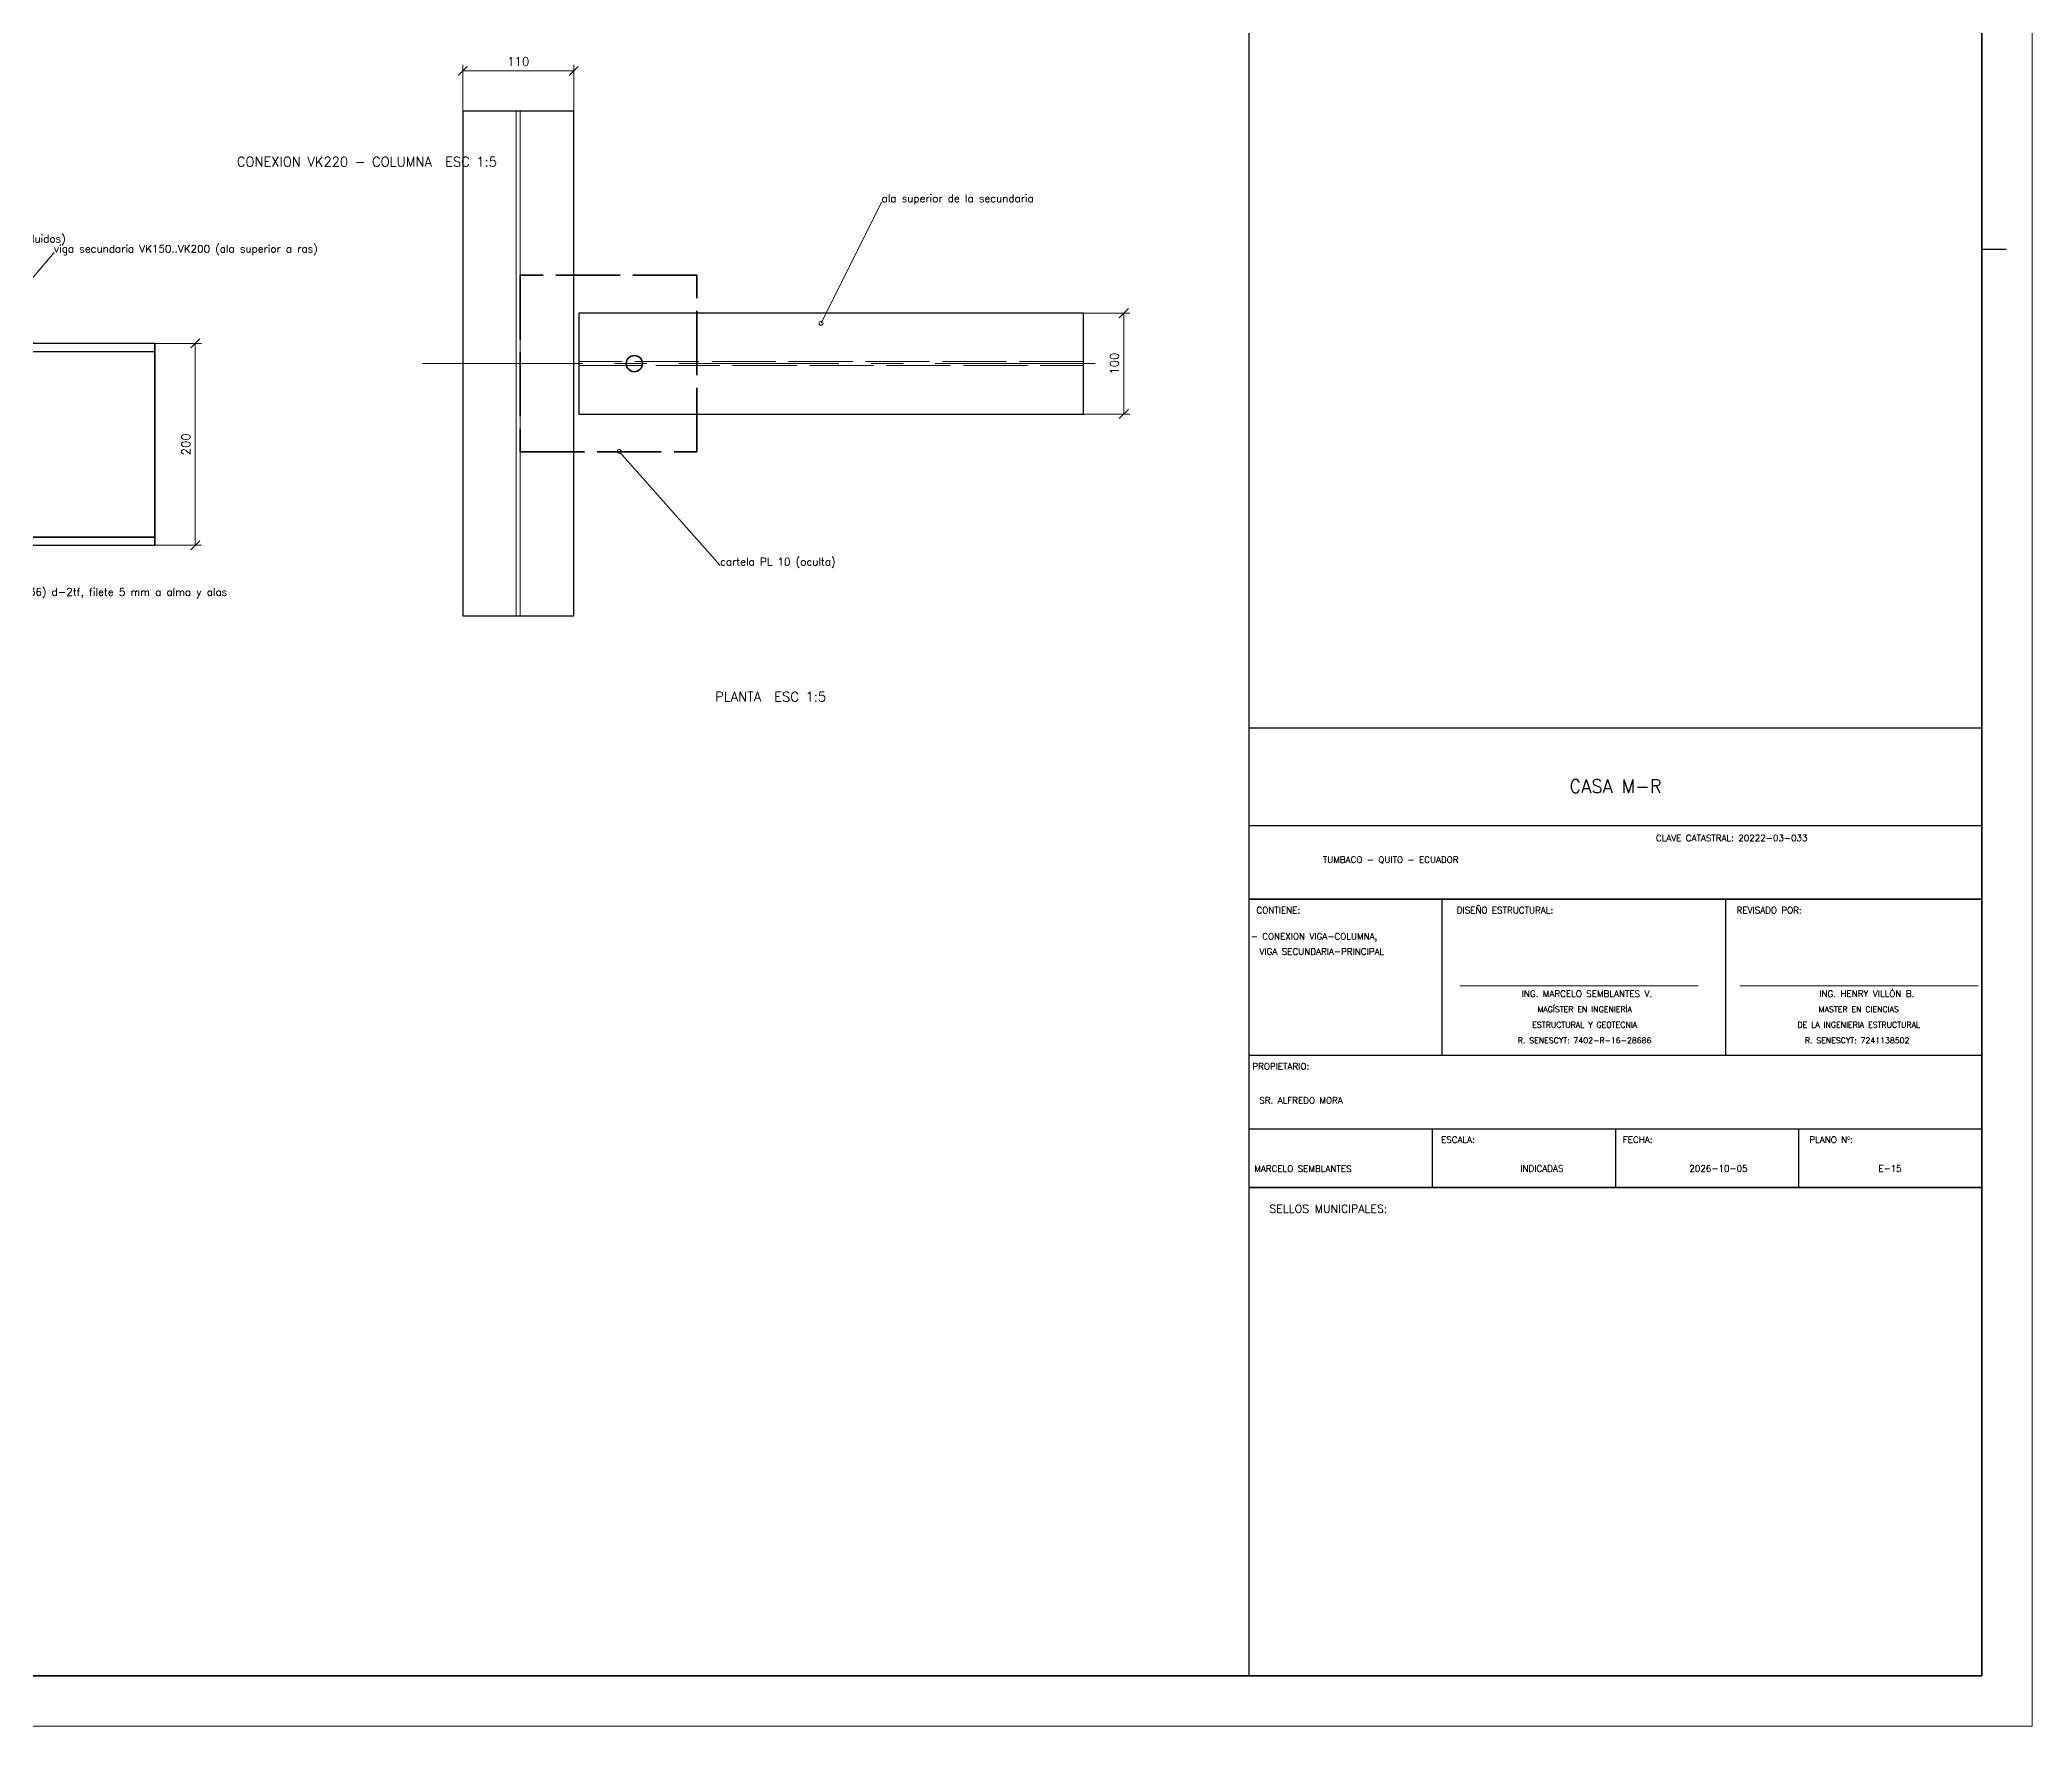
# Model space of a CAD drawing. Header units: metres. Extents: x 0 to 84, y 0 to 59.4.
# Drawn here: x 44.52 to 84, y 0 to 33.42 of the extents above; entities that cross this region are included whole.
import ezdxf
from ezdxf.enums import TextEntityAlignment as Align

# ---------------------------------------------------------------- set-up
doc = ezdxf.new("R2010")
doc.units = ezdxf.units.M
doc.linetypes.add('CENTER', pattern=[5.08, 3.175, -0.635, 0.635, -0.635])
doc.linetypes.add('DASHED', pattern=[1.524, 1.27, -0.254])
for name, color, linetype, lineweight in [('_DATEC', 7, 'Continuous', 13), ('BORDER_LIMITS', 7, 'Continuous', 18), ('DRAWING_BORDER', 7, 'Continuous', 50), ('E_ARMADO', 7, 'Continuous', 35), ('E_ARMADO_FINO', 7, 'Continuous', 18), ('E_CORTE', 7, 'Continuous', 50), ('E_COTAS', 7, 'Continuous', 13), ('E_EJES', 8, 'Continuous', 9), ('E_TEXTO', 7, 'Continuous', 13), ('E_VIGAS_ACERO', 7, 'Continuous', 25), ('FORMATO', 7, 'Continuous', 25)]:
    doc.layers.add(name, color=color, linetype=linetype, lineweight=lineweight)
doc.styles.add('KUBIEC', font='romans.shx')

msp = doc.modelspace()

# ---------------------------------------------------------------- linework, layer by layer
at = {"layer": '_DATEC'}
for p, q in [((72.668, 14.671), (77.383, 14.671)), ((78.214, 14.671), (82.93, 14.671))]:
    msp.add_line(p, q, dxfattribs=at)
at = {"layer": 'BORDER_LIMITS'}
msp.add_lwpolyline([(0, 0), (84, 0), (84, 59.4), (0, 59.4)], close=True, dxfattribs=at)
at = {"layer": 'DRAWING_BORDER'}
msp.add_lwpolyline([(1, 1), (83, 1), (83, 58.4), (1, 58.4)], close=True, dxfattribs=at)
at = {"layer": 'E_ARMADO', "linetype": 'DASHED'}
msp.add_lwpolyline([(54.04, 25.25), (57.54, 25.25), (57.54, 28.75), (54.04, 28.75)], close=True, dxfattribs=at)
at = {"layer": 'E_ARMADO'}
msp.add_circle((56.3, 27), 0.16, dxfattribs=at)
at = {"layer": 'E_ARMADO_FINO'}
msp.add_lwpolyline([(53.96, 22), (54.04, 22), (54.04, 32), (53.96, 32)], close=True, dxfattribs=at)
at = {"layer": 'E_ARMADO_FINO', "linetype": 'DASHED'}
msp.add_lwpolyline([(55.2, 26.96), (65.2, 26.96), (65.2, 27.04), (55.2, 27.04)], close=True, dxfattribs=at)
at = {"layer": 'E_CORTE'}
msp.add_line((46.8, 23.4), (46.8, 27.4), dxfattribs=at)
at = {"layer": 'E_COTAS'}
for p, q in [((52.81, 32.71), (52.99, 32.89)), ((52.9, 32), (52.9, 32.92)), ((52.9, 32.8), (55.1, 32.8)), ((55.01, 32.71), (55.19, 32.89)), ((55.1, 32), (55.1, 32.92)), ((61.2, 30.2), (60, 27.8)), ((44.8, 29.2), (43.2, 27.32)), ((65.91, 27.91), (66.09, 28.09)), ((65.2, 28), (66.12, 28)), ((66, 26), (66, 28)), ((46.8, 27.4), (47.72, 27.4)), ((47.51, 27.31), (47.69, 27.49)), ((47.6, 23.4), (47.6, 27.4)), ((65.91, 25.91), (66.09, 26.09)), ((65.2, 26), (66.12, 26)), ((58, 23), (56, 25.26)), ((46.8, 23.4), (47.72, 23.4)), ((47.51, 23.31), (47.69, 23.49))]:
    msp.add_line(p, q, dxfattribs=at)
for centre in [(60, 27.8), (56, 25.26)]:
    msp.add_circle(centre, 0.04, dxfattribs=at)
at = {"layer": 'E_EJES', "linetype": 'CENTER'}
msp.add_line((52.1, 27), (66, 27), dxfattribs=at)
at = {"layer": 'E_VIGAS_ACERO'}
for p, q in [((37.2, 27.24), (46.8, 27.24)), ((37.2, 23.56), (46.8, 23.56))]:
    msp.add_line(p, q, dxfattribs=at)
for points in [[(52.9, 22), (55.1, 22), (55.1, 32), (52.9, 32)], [(55.2, 26), (65.2, 26), (65.2, 28), (55.2, 28)], [(37.2, 27.24), (46.8, 27.24), (46.8, 27.4), (37.2, 27.4)], [(37.2, 23.4), (46.8, 23.4), (46.8, 23.56), (37.2, 23.56)]]:
    msp.add_lwpolyline(points, close=True, dxfattribs=at)
at = {"layer": 'FORMATO'}
for p, q in [((68.484, 1), (68.484, 46.232)), ((83.484, 29.258), (83.004, 29.258)), ((83, 19.774), (68.484, 19.774)), ((83, 17.839), (68.484, 17.839)), ((68.484, 16.387), (83, 16.387)), ((83, 16.387), (68.484, 16.387)), ((72.307, 13.29), (72.307, 16.387)), ((77.931, 13.29), (77.931, 16.387)), ((83, 13.29), (68.484, 13.29)), ((68.484, 11.839), (83, 11.839)), ((72.113, 11.839), (72.113, 10.677)), ((75.742, 11.839), (75.742, 10.677)), ((79.371, 11.839), (79.371, 10.677)), ((83, 10.677), (68.484, 10.677)), ((68.484, 10.677), (83, 10.677))]:
    msp.add_line(p, q, dxfattribs=at)
msp.add_lwpolyline([(83, 19.774), (83, 1), (68.484, 1)], dxfattribs=at)

# ---------------------------------------------------------------- texts
at = {"layer": '_DATEC', "style": 'KUBIEC'}
for s, height, p in [('CASA M-R', 0.26, (75.744, 18.418)), ('ING. HENRY VILLÓN B.', 0.127, (80.723, 14.411)), ('ING. MARCELO SEMBLANTES V.', 0.127, (75.177, 14.411)), ('MAGÍSTER EN INGENIERÍA', 0.113, (75.133, 14.114)), ('MASTER EN CIENCIAS', 0.113, (80.564, 14.114)), ('ESTRUCTURAL Y GEOTECNIA', 0.113, (75.133, 13.807)), ('DE LA INGENIERIA ESTRUCTURAL', 0.113, (80.564, 13.807)), ('R. SENESCYT: 7402-R-16-28686', 0.113, (75.131, 13.498)), ('R. SENESCYT: 7241138502', 0.113, (80.532, 13.498)), ('INDICADAS', 0.127, (74.284, 10.948)), ('2026-10-05', 0.127, (77.784, 10.948)), ('E-15', 0.127, (81.184, 10.948))]:
    msp.add_text(s, height=height, dxfattribs=at).set_placement(p, align=Align.BOTTOM_CENTER)
for s, height, p in [('CLAVE CATASTRAL: 20222-03-033', 0.127, (76.544, 17.498)), ('TUMBACO - QUITO - ECUADOR', 0.127, (69.944, 17.068)), ('CONTIENE:', 0.127, (68.629, 16.068)), ('DISEÑO ESTRUCTURAL:', 0.127, (72.597, 16.068)), ('REVISADO POR:', 0.127, (78.143, 16.068)), ('- CONEXION VIGA-COLUMNA,', 0.127, (68.514, 15.548)), ('  VIGA SECUNDARIA-PRINCIPAL', 0.127, (68.514, 15.248)), ('PROPIETARIO:', 0.127, (68.547, 12.973)), ('SR. ALFREDO MORA', 0.127, (68.684, 12.298)), ('ESCALA:', 0.127, (72.287, 11.519)), ('FECHA:', 0.127, (75.888, 11.519)), ('PLANO Nº:', 0.127, (79.585, 11.519)), ('MARCELO SEMBLANTES', 0.127, (68.585, 10.945)), ('SELLOS MUNICIPALES:', 0.16, (68.884, 10.125))]:
    msp.add_text(s, height=height, dxfattribs=at).set_placement(p, align=Align.BOTTOM_LEFT)
at = {"layer": 'E_COTAS', "style": 'KUBIEC'}
msp.add_text('110', height=0.17, dxfattribs=at).set_placement((54, 32.85), align=Align.BOTTOM_CENTER)
for s, p in [('100', (65.95, 27)), ('200', (47.55, 25.4))]:
    msp.add_text(s, height=0.17, rotation=90, dxfattribs=at).set_placement(p, align=Align.BOTTOM_CENTER)
at = {"layer": 'E_TEXTO', "style": 'KUBIEC'}
for s, p in [('CONEXION VK220 - COLUMNA  ESC 1:5', (51, 31)), ('PLANTA  ESC 1:5', (59, 20.4))]:
    msp.add_text(s, height=0.19, dxfattribs=at).set_placement(p, align=Align.MIDDLE_CENTER)
for s, p in [('ala superior de la secundaria', (61.2, 30.2)), ('2 pernos φ16 A325-N (hilos incluidos)', (41, 29.4)), ('viga secundaria VK150..VK200 (ala superior a ras)', (44.8, 29.2)), ('cartela PL 10 (oculta)', (58, 23)), ('cartela PL 10 (A36) d-2tf, filete 5 mm a alma y alas', (42.6, 22.4))]:
    msp.add_text(s, height=0.15, dxfattribs=at).set_placement(p)

doc.saveas('drawing.dxf')
